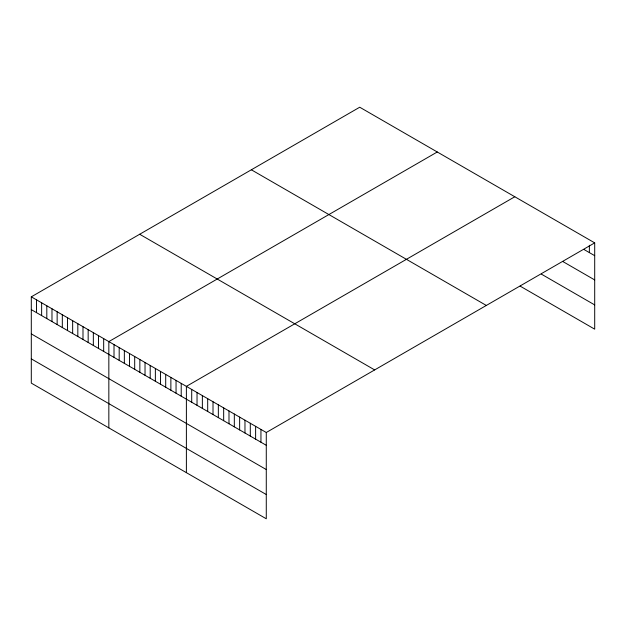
<?xml version="1.0" encoding="UTF-8"?>
<svg xmlns="http://www.w3.org/2000/svg" width="626" height="626" viewBox="0 0 626 626"><rect width="100%" height="100%" fill="white"/><g stroke="black" fill="none" stroke-linecap="round" stroke-linejoin="round"><path stroke-width="0.94" d="M31.3 296.834L266.277 432.496L266.277 518.782L31.3 383.12L31.3 296.834L359.723 107.218L594.7 242.88L594.7 329.166L520.136 286.121M437.269 151.985L108.838 341.6L108.838 427.894M514.807 196.752L186.384 386.367L186.384 472.661M266.277 432.496L594.7 242.88M584.05 249.531L594.7 255.682M562.743 261.48L594.7 279.932M541.435 274.165L594.7 304.917M251.347 169.787L486.316 305.449M139.684 234.257L374.653 369.919M31.3 309.635L266.277 445.297M31.3 333.885L266.277 469.547M31.3 358.87L266.277 494.532M589.371 245.29L589.371 252.607M260.948 429.42L260.948 442.222M255.619 426.345L255.619 439.147M250.298 423.27L250.298 436.072M244.969 420.195L244.969 432.996M239.641 417.119L239.641 429.921M234.32 414.044L234.32 426.846M228.991 410.969L228.991 423.771M223.67 407.894L223.67 420.695M218.341 404.819L218.341 417.62M213.012 401.743L213.012 414.545M207.691 398.668L207.691 411.47M202.362 395.593L202.362 408.395M197.034 392.518L197.034 405.319M191.713 389.442L191.713 402.244M181.211 383.386L181.211 396.188M176.047 380.397L176.047 393.198M170.875 377.415L170.875 390.217M165.702 374.426L165.702 387.228M160.538 371.445L160.538 384.247M155.365 368.464L155.365 381.265M150.201 365.474L150.201 378.276M145.029 362.493L145.029 375.295M139.856 359.504L139.856 372.306M134.692 356.523L134.692 369.324M129.519 353.534L129.519 366.343M124.347 350.552L124.347 363.354M119.183 347.571L119.183 360.373M114.01 344.582L114.01 357.383M103.673 338.611L103.673 351.413M98.501 335.63L98.501 348.432M93.337 332.649L93.337 345.45M88.164 329.659L88.164 342.461M82.992 326.678L82.992 339.48M77.827 323.689L77.827 336.491M72.655 320.708L72.655 333.509M67.483 317.718L67.483 330.528M62.318 314.737L62.318 327.539M57.146 311.756L57.146 324.558M51.981 308.767L51.981 321.568M46.809 305.785L46.809 318.587M41.637 302.796L41.637 315.606M36.472 299.815L36.472 312.617"/></g></svg>
